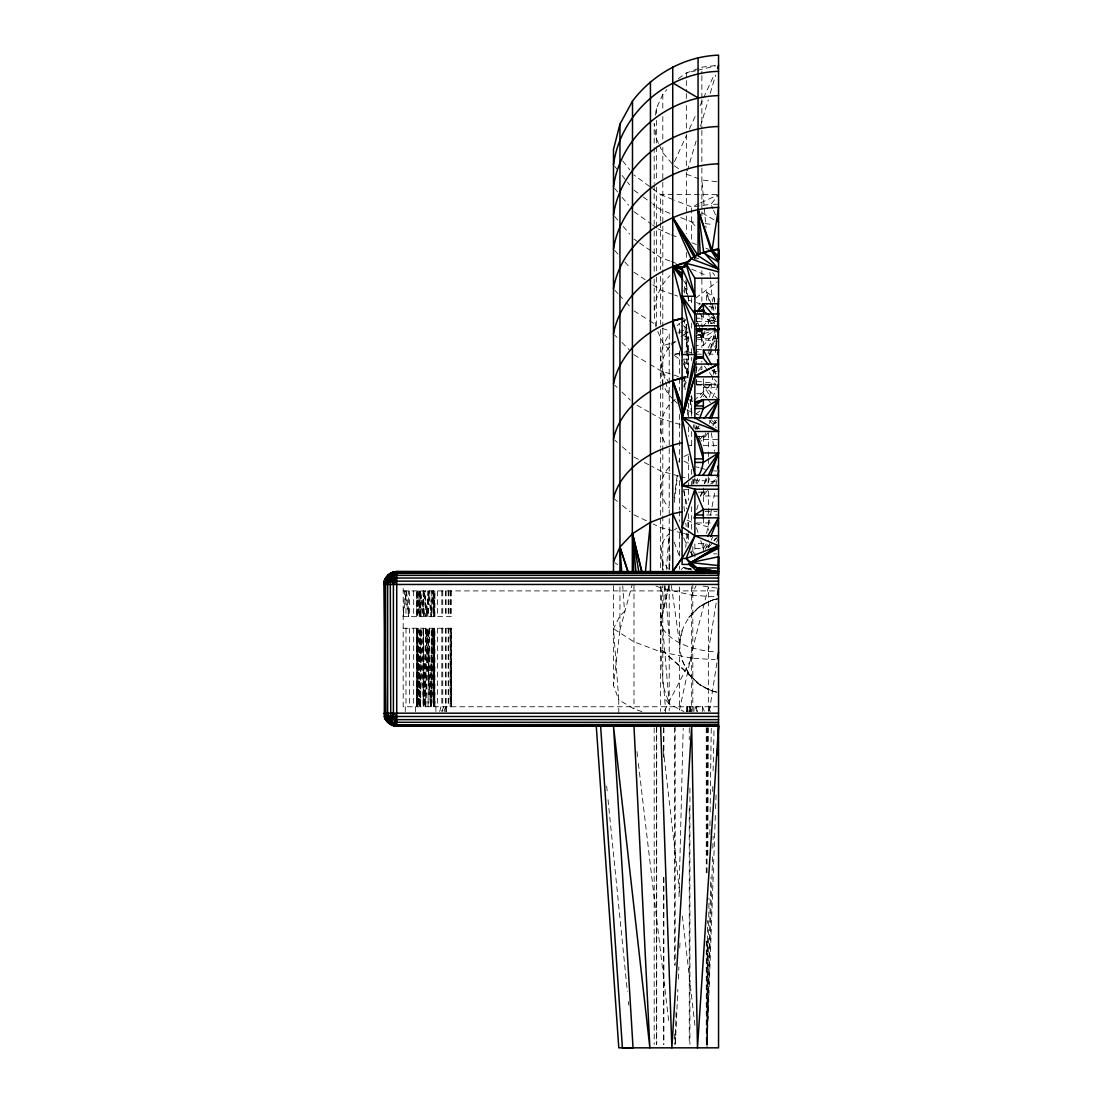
<?xml version="1.0" encoding="UTF-8"?>
<svg xmlns="http://www.w3.org/2000/svg" width="1103" height="1103" viewBox="0 0 1103 1103"><rect width="100%" height="100%" fill="white"/><g stroke="black" fill="none" stroke-linecap="round" stroke-linejoin="round"><path stroke-width="0.75" stroke-dasharray="5 3.75" d="M686.48 711.587L686.48 706.761L686.755 711.587M715.654 384.244L696.503 384.244L696.503 379.294M696.503 372.69L696.503 361.136M696.503 354.546L696.503 313.266M669.163 569.231L669.218 533.742L670.155 526.917M687.596 711.587L687.596 706.761L690.768 706.761L690.768 711.587M707.037 1047.836L707.257 941.149M707.423 855.101L707.685 727.773M430.666 706.761L425.689 628.241L425.689 706.761L429.205 628.241L431.232 706.761L434.099 628.241L433.658 706.761L426.902 628.241L423.318 706.761L421.084 628.241L418.933 706.761L419.223 628.241L420.16 706.761L423.318 628.241L424.531 706.761L428.061 628.241L430.666 706.761L432.169 628.241L434.541 706.761L434.679 628.241M433.741 706.761L434.099 628.241L434.899 706.761L434.899 628.241M715.351 815.531L707.161 1044.389L707.561 920.495M707.823 855.101L708.333 727.773M416.644 628.241L416.851 706.761L417.279 628.241L420.16 706.761L420.16 628.241L419.581 706.761L417.279 628.241L417.279 706.761M420.643 706.761L421.084 628.241M416.851 706.761L417.554 628.241L418.933 706.761M433.824 628.241L434.679 706.761L433.672 628.241L433.658 706.761L432.169 628.241L431.232 706.761L431.232 628.241M429.205 628.241L428.061 706.761L428.143 628.241M431.094 706.761L432.169 628.241M712.552 856.824L707.133 1044.389L709.008 898.132M709.849 834.461L710.056 818.964M710.139 812.084L711.256 727.773M425.689 706.761L426.902 628.241L430.294 706.761M429.205 590.905L428.061 616.66L423.318 590.905L424.49 616.66L420.16 590.905L417.279 616.66L417.775 590.905L417.775 616.66L417.279 590.905L420.16 616.66L424.49 590.905L426.902 616.66L428.061 590.905L431.232 616.66L433.658 590.905L434.099 616.66L432.169 590.905L431.232 616.66L429.205 590.905L425.689 616.66L425.689 590.905M686.397 293.15L685.901 279.955M707.12 1044.389L710.773 877.478M712.648 791.444L712.8 784.55M713.103 770.79L714.041 727.773M417.279 590.905L416.644 616.66L416.548 590.905L417.279 616.66M676.084 1011.754L675.27 1044.403L675.174 1034.076M678.979 896.615L683.198 728.201M712.8 848.221L713.145 836.184M425.689 628.241L423.318 706.761L423.318 628.241L424.338 706.761M669.604 569.41L670.059 554.382M708.291 324.075L708.416 320.27L712.221 320.863L713.751 322.876L708.291 324.075L708.609 320.297L707.381 319.194L717.915 321.621M419.223 590.905L420.16 616.66L421.084 590.905M715.599 808.651L716.081 794.877M419.223 616.66L420.16 590.905L423.318 616.66L424.49 590.905M661.883 586.713L660.642 620.244L662.806 628.669L669.218 703.811L683.929 711.587M662.503 569.948C662.806 557.346 657.402 543.379 669.218 533.742L666.295 569.41M675.339 1044.389L677.862 989.336M678.331 979.009L678.883 966.959M679.751 948.029L679.986 942.872M687.321 711.587L687.596 706.761L688.079 711.587M690.492 711.587L690.768 706.761M668.639 586.603L662.806 613.199C657.622 646.689 663.978 679.972 665.688 713.186M451.361 616.66L403.188 616.66L404.76 590.905L408.648 616.66L408.648 590.905M716.495 338.842L715.268 354.187L709.712 354.187L715.364 327.991M664.902 586.396L662.806 611.862L660.642 620.244L662.806 613.199M445.97 706.761L446.067 711.587L445.97 706.761L443.64 711.214M685.694 547.295L687.141 533.935M687.872 527.248L687.941 518.893M689.113 711.587L689.637 706.761L689.485 711.6M618.783 713.186L618.783 699.826L613.489 685.404L619.941 629.965L619.941 586.575M674.305 502.416L677.504 475.531M403.188 616.66L406.566 590.905L408.648 616.66M715.709 350.864L717.019 340.937M709.615 397.094L713.021 375.985M703.369 312.618L703.369 318.229L696.696 318.216L697.51 312.273M674.126 497.936L677.159 475.765M655.389 115.181L656.354 108.466L662.806 94.389L666.888 89.55M656.354 277.115L656.354 328.391C651.473 309.915 656.202 289.138 669.962 275.612M688.41 301.229L688.41 297.479L688.41 301.422M709.381 711.021L716.978 662.158M682.164 660.532L688.851 673.988L699.495 684.687L713.007 691.54L718.549 692.394C691.043 688.3 673.45 656.726 681.999 630.682L682.164 630.682C687.693 615.267 700.736 601.976 717.157 599.026M682.164 630.682L679.641 645.627M662.806 628.669C672.858 643.614 691.581 648.509 708.347 651.404L716.936 598.157M683.846 291.413L685.321 283.223M706.568 533.425L710.194 516.811M710.511 515.115L711.738 508.373M712.055 506.677L714.841 491.483M716.068 484.741L717.005 479.667M713.365 374.344L714.413 369.395M715.227 328.446L695.896 329.177L703.369 337.518L718.549 328.432L706.83 328.859L718.549 329.342L696.434 331.272M668.997 584.948L663.151 611.476M619.941 629.965L632.102 584.948M439.683 711.587L440.952 706.761L442.248 711.587M684.315 292.957L686.562 284.684L683.598 280.755M702.57 548.053L704.348 541.559M699.123 304.966L699.426 303.904M687.321 170.827L696.103 141.115M700.488 126.266L708.305 99.849M710.249 93.245L715.626 75.101M696.682 509.724L698.626 503.161M700.57 496.584L702.514 490.022M704.459 483.445L706.403 476.882M683.722 381.473L688.41 365.713M705.051 491.207L703.369 495.992L700.543 497.88M707.864 483.238L710.111 476.868M696.007 483.224L698.268 476.813M709.712 354.187L715.778 337.104M691.939 556.532L694.876 548.605L703.369 548.618L708.429 540.056M705.796 433.038L703.369 439.38L700.943 441.09M709.436 423.497L710.663 420.326M695.483 429.012L696.696 425.868M697.909 428.764L699.123 425.648M708.443 711.228L710.222 706.775L710.222 711.6M441.889 711.214L443.682 706.761L444.288 711.587M707.988 353.732L709.974 348.989M710.635 347.404L715.254 336.346M705.355 549.17L708.65 541.339M707.988 547.915L710.635 541.67M711.283 540.112L712.607 536.996M683.957 385.25L687.776 376.344M712.428 397.728L716.509 388.739M704.748 483.376L707.506 477.296M674.443 161.741L686.535 135.269M689.375 129.037L696.489 113.457M700.047 105.681L702.901 99.449M703.604 97.891L714.275 74.535M655.94 585.955L660.642 587.968L691.664 595.151L696.021 585.831M716.371 542.359L718.549 537.699M641.822 711.614L633.977 708.857L618.783 699.826L613.489 628.738L619.941 615.791L624.546 611.476L622.74 586.038M664.53 710.704L691.664 658.16L715.185 659.677M708.167 347.803L715.351 334.402M669.218 347.183C657.36 362.253 658.367 385.623 672.651 398.721M669.218 404.856C659.939 416.162 657.636 433.451 666.819 445.474M683.75 386.808L687.996 379.79M669.218 467.162C658.408 478.454 658.408 496.667 669.218 507.945M698.378 370.98L701.26 366.748M708.939 355.469L713.751 348.424M714.703 347.018L716.633 344.191M700.543 397.783L703.369 393.702L706.623 397.314M708.112 432.652L703.369 439.38L718.549 439.38M712.855 425.91L716.647 420.519M696.848 483.638L701.784 476.661M707.423 490.477L703.369 495.992L718.549 495.992M712.483 483.597L716.523 478.082M695.91 429.246L697.965 426.558M708.788 547.391L713.131 542.221M714.206 540.925L718.549 535.755M700.253 439.091L705.63 432.831M713.172 424.076L716.399 420.326M717.46 329.645L703.369 345.446L696.572 345.446M700.515 495.399L705.024 490.38M710.663 484.107L718.549 475.324M696.338 333.409L701.012 328.363M702.184 327.108L711.532 317.002M688.989 617.239L699.495 606.553L713.158 599.687L718.549 598.819L713.007 599.687L699.702 606.553L688.851 617.239M677.214 325.606L679.489 323.303L679.489 334.099M706.706 547.295L709.077 544.992M713.82 540.373L716.178 538.057M671.506 344.949L676.07 340.51M681.24 569.575L683.515 567.356L691.154 568.9M694.035 400.61L711.297 384.244M671.506 402.816L676.07 398.721M695.69 298.1L717.198 281.872M674.471 529.881L676.98 528.02M696.09 413.818L699.729 411.171M678.345 78.589L686.342 73.019L698.764 68.358M683.322 321.028L685.859 319.498M683.957 334.623L688.41 332.072M680.978 336.374L688.41 332.348M683.957 456.559L688.41 454.395M680.978 322.6L685.446 320.504M699.123 203.531L691.664 206.95L674.609 200.181M700.626 202.842L718.549 194.624L711.063 204.262L691.664 206.95L691.664 242.674L696.407 244.521M695.662 259.205L698.764 258.047M683.708 377.185L688.41 375.792M669.369 343.75L662.806 345.666L660.642 358.544L662.806 371.477L669.218 395.384M671.01 343.267L675.918 341.833M684.122 339.421L689.044 337.987M695.593 336.07L715.268 330.293M696.007 70.675L686.342 73.019L686.342 91.811M697.62 70.275L715.323 65.973M678.883 331.369L686.948 329.466M674.774 354.187L682.66 352.519M684.246 352.174L690.561 350.837M683.708 378.301L688.41 377.391M715.213 65.587L701.866 67.186L701.866 74.025M674.871 354.339L679.917 353.787M688.313 352.877L691.678 352.519M693.346 352.326L701.756 351.416M677.725 332.913L682.826 332.458M684.536 332.306L687.927 332.017M695.552 328.997L715.268 329.314L695.896 329.177M706.926 328.487L696.227 328.46M716.84 194.624L660.642 194.624L633.977 174.991M718.549 204.262L711.063 204.262L712.938 208.798M696.572 321.497L715.171 321.497M696.572 330.666L703.369 330.666L703.369 345.446L698.902 328.873M696.572 337.518L703.369 337.518L705.479 328.915L697.013 328.68M718.549 338.676L703.369 338.676L696.462 318.588M696.503 349.596L701.591 349.596M701.453 354.187L696.503 354.187L696.503 328.611L702.818 328.984M683.667 359.123L688.41 359.123L687.858 354.022M696.779 384.492L715.199 384.492M696.572 385.071L718.549 385.071M703.369 387.305L715.171 387.305M698.268 436.581L703.369 436.581M716.867 445.35L703.369 445.35L703.369 433.52M683.667 489.635L688.41 489.635M698.268 492.172L703.369 492.172M705.162 511.585L716.881 511.585M706.747 514.977L718.549 514.977M696.572 522.946L713.489 522.946M713.489 553.858L716.867 553.858M403.188 590.905L718.549 590.905M403.188 628.241L451.361 628.241L451.361 706.761L451.361 628.241L451.237 706.761L450.148 628.241L450.148 706.761M699.495 684.687L713.158 691.54M718.549 706.761L403.188 706.761L403.188 586.079M688.41 445.336L691.65 445.336M704.293 711.214L702.514 706.761L695.841 706.761L695.841 711.587M696.572 393.674L703.369 393.702L706.403 397.521M708.347 651.404L716.853 651.928M716.853 588.064L702.128 585.983M691.664 595.151L716.867 596.985M713.448 470.774L716.853 471.078M693.332 479.833L716.867 481.942M695.014 428.336L700.06 428.833M696.696 381.362L715.185 383.279M696.696 339.007L716.867 341.185M711.876 370.842L716.881 371.435M716.881 181.761L701.866 179.968L706.03 227.88M680.799 217.608L691.664 221.896L696.696 222.516M705.107 223.578L713.503 224.626M708.429 320.146L712.221 320.863L709.008 316.589M691.664 658.16L660.642 651.832L633.977 641.822L613.489 628.738M691.209 569.065L683.515 567.356L686.287 569.258M681.861 533.011L660.642 527.551L653.238 524.022M683.502 533.425L691.664 535.534M708.347 526.931L692.808 522.863L686.893 519.996M678.607 476L660.642 470.953L651.763 466.321M680.234 476.468L686.755 478.302M695.91 466.734L699.012 467.631M700.57 468.072L705.231 469.409M680.234 424.545L660.642 418.589L651.763 413.57M696.407 302.608L701.15 304.07M709.064 306.51L715.378 308.468M695.91 414.025L699.012 414.99M678.607 376.592L660.642 370.76L649.419 364.004M680.234 377.129L688.396 379.777M662.2 328.349L669.948 331.01M683.901 335.808L688.562 337.394M691.498 570.113L683.515 567.356L688.892 569.438M673.051 294.46L660.642 289.992L652.218 284.395M674.609 295.011L677.697 296.128M688.562 300.03L691.664 301.147M669.948 261.039L660.642 257.578L652.218 251.732M671.506 261.618L676.153 263.355M686.342 174.136L698.764 178.796M683.681 361.963L691.002 365.576M692.56 366.155L701.88 369.67L701.88 361.122M669.948 234.319L657.981 228.831M671.506 234.911L679.255 237.903M705.892 248.23L709.064 249.457M669.948 213.334L660.642 209.667L652.645 203.807M673.051 199.56L660.642 194.624L660.642 221.014M691.664 269.146L706.596 275.653M633.977 514.839L647.309 521.195M633.977 457.056L638.416 459.372M644.345 462.46L650.274 465.549M683.929 461.095L691.319 465.052M636.941 405.228L650.274 412.743M702.115 212.948L717.06 221.524M686.893 409.654L692.808 413.06M689.844 400.003L692.808 401.768M633.977 354.725L648.012 363.163M633.977 310.867L648.012 319.787M649.419 320.683L656.437 325.137M683.322 325.799L687.141 328.294M633.977 272.234L645.2 279.721M711.656 316.823L715.792 319.622M633.977 239.103L638.182 242.012M639.588 242.991L650.825 250.767M674.347 165.781L679.682 169.49M674.36 355.483L682.343 361.039M711.656 420.56L717.171 424.462M714.73 301.905L713.82 297.217L706.32 291.895L706.816 304.718M633.977 211.679L651.308 224.061M652.645 225.012L656.643 227.88M614.854 562.695L617.583 564.667M633.977 190.171L641.974 196.017M643.311 196.996L651.308 202.842M613.489 498.294L617.322 501.396M622.45 505.532L630.13 511.737M690.354 551.652L691.802 554.189L689.21 548.067M708.595 320.435L711.918 323.276M614.757 440.069L617.322 442.331M622.45 446.867L630.13 453.664M614.688 385.14L617.101 387.443M621.927 392.048L630.364 400.113M718.549 399.741L703.369 385.071L710.111 396.404M673.781 399.837L679.489 405.394M709.215 420.546L716.219 427.537M614.688 335.036L617.101 337.49M621.927 342.413L629.151 349.803M614.619 289.992L618.038 293.674M619.169 294.901L624.863 301.036M626.008 302.263L630.558 307.185M614.619 250.367L618.038 254.228M624.863 261.949L630.558 268.374M665.688 699.826L669.218 703.811L662.806 684.77L662.806 585.652M691.664 221.896L696.145 227.094M614.564 216.326L617.79 220.131M623.195 226.446L629.661 234.043M672.003 163.644L662.806 152.765L659.222 144.934M657.788 331.507L662.806 342.454L672.003 353.346M614.564 188.199L617.79 192.115M622.106 197.327L628.586 205.158M614.564 166.153L616.715 168.814M622.106 175.487L626.421 180.823M627.497 182.16L629.661 184.835M622.699 160.914L629.882 169.876M707.423 398.79L710.456 402.609M714.496 420.229L716.523 422.835M704.39 366.113L708.429 371.366M709.436 372.676L713.489 377.929M714.496 379.239L716.523 381.872M712.483 370.098L716.523 375.392M699.316 312.894L703.369 318.229M668.308 569.134L662.806 561.565L663.537 570.058M703.369 393.702L708.112 400.334M712.786 272.675L714.703 275.405M713.751 369.202L716.95 375.089M662.806 371.477L669.218 383.499L669.218 568.721M712.317 317.057L715.433 323.193M658.505 143.376L656.354 138.675L654.189 123.577L654.189 145.789M683.639 537.768L687.045 545.282M713.558 210.301L715.433 214.837M711.407 304.318L706.32 291.895L710.566 304.911M712.042 305.862L714.592 312.08M700.198 329.204L703.369 337.518L696.434 333.354L703.369 337.518L701.301 329.218M683.805 363.673L687.845 374.275M674.209 542.124L679.448 556.312M683.667 363.687L687.886 375.875M697.51 711.587L695.841 706.761L696.958 711.587M696.462 527.758L698.599 534.183M700.722 540.594L703.369 548.618M711.104 306.537L712.166 309.805M714.289 316.313L715.364 319.567M683.805 359.619L687.955 374.179M696.214 318.932L698.447 327.219M696.351 426.144L697.248 429.412M699.012 435.961L699.909 439.228M691.429 395.839L692.284 399.079M683.708 490.752L686.852 503.837M690.933 396.239L692.008 401.271M711.214 432.886L714.716 451.224M713.82 297.217L715.571 309.047M671.369 585.61L679.489 643.049M683.957 490.477L686.535 508.869M693.263 480.467L693.718 483.817M690.285 399.617L692.16 414.742M693.415 424.82L693.828 428.185M636.982 751.584L637.589 756.699M638.389 763.51L668.666 1020.592M686.562 284.684L688.189 298.968M663.193 748.303L679.655 892.079M682.399 916.041L694.945 1025.583M683.943 506.374L684.508 511.392M685.804 523.112L686.176 526.462M686.921 533.149L688.038 543.186M683.943 318.257L687.665 352.312M690.023 399.713L691.829 416.617M683.791 376.123L685.156 389.731M687.21 410.137L687.9 416.934M606.65 785.97L607.339 792.809M608.029 799.661L627.345 991.349M628.379 1001.621L628.724 1005.054M696.42 315.251L696.696 318.216M709.905 272.372L712.441 301.477M712.593 303.187L713.338 311.735M713.489 313.445L714.372 323.717M714.523 325.426L716.467 347.679M664.847 585.362L669.218 636.362M688.41 359.909L686.3 324.558L686.342 363.825M686.204 324.654L688.341 374.096M421.084 616.66L420.16 590.905L420.16 616.66M417.279 628.241L417.775 706.761L416.548 628.241L416.548 706.761M708.347 433.093L708.347 450.01M708.347 451.706L708.347 456.78M708.347 458.462L708.347 465.232M708.347 477.172L708.347 484.038M708.347 490.904L708.347 518.355M708.347 520.064L708.347 530.295M708.347 710.966L708.347 587.444L692.808 648.164L679.489 710.001L679.489 586.534M707.037 727.773L707.037 875.754M707.037 941.149L707.037 1044.389M706.265 727.787L706.265 875.768M706.265 941.149L706.265 1044.389M703.369 378.605L703.369 396.763M703.369 488.022L703.369 501.658M703.369 518.162L703.369 522.946M703.369 552.148L703.369 543.586L694.876 543.586L694.876 557.139M702.514 706.761L702.514 711.6M701.866 75.735L701.866 97.946M701.866 99.656L701.866 128.706M701.866 130.416L701.866 166.305M701.866 168.014L701.866 215.857M701.866 270.538L701.88 301.312M701.88 314.975L701.88 326.943M701.88 328.653L701.88 347.445M696.503 314.962L696.503 326.902M696.503 365.727L696.503 372.456M696.503 379.198L696.503 384.244M694.876 424.71L694.876 428.157M694.876 477.847L694.876 484.713M693.952 706.761L693.952 711.587M692.808 479.254L692.808 484.286M692.808 546.564L692.808 553.334M692.808 583.79L692.808 711.338M691.664 297.782L691.664 304.538M691.664 323.193L691.664 328.28M691.664 348.631L691.664 360.502M691.664 396.005L691.664 416.231M691.664 431.466L691.664 448.687M691.664 469.34L691.664 474.511M691.664 481.363L691.664 484.755M691.664 506.76L691.664 530.46M691.664 550.866L691.664 559.373M691.664 586.631L691.664 712.207M689.913 788.011L689.913 1044.389M689.265 727.787L689.265 739.823M689.265 808.651L689.265 1044.389M688.41 336.553L688.41 374.427M688.41 403.146L688.41 416.879M688.41 426.751L688.41 436.319M688.41 456.09L688.41 481.184M688.41 482.714L688.41 487.802M688.41 489.498L688.41 500.266M688.41 513.75L688.41 533.149M688.41 534.514L688.41 542.262M686.342 93.521L686.342 98.65M686.342 105.488L686.342 132.829M686.342 134.538L686.342 170.427M686.342 172.137L686.342 233.657M686.342 252.449L686.342 259.577M686.342 281.789L686.342 293.756M679.489 350.933L679.489 376.73M679.489 378.453L679.489 390.49M679.489 414.397L679.489 462.129M679.489 480.646L679.489 509.614M679.489 510.992L679.489 521.54M679.489 533.507L679.489 559.166M679.489 566.004L679.489 569.424M675.174 726.201L675.174 965.277M674.664 727.787L674.664 965.235M674.664 1034.076L674.664 1044.389M669.218 382.81L669.218 333.644L662.806 345.666L662.806 383.775M669.218 585.624L669.218 710.649M663.896 727.787L663.896 757.03M663.896 877.478L663.896 1044.389M663.454 727.787L663.454 757.03M663.454 877.478L663.454 1044.389M662.806 94.389L662.806 109.762M662.806 116.601L662.806 140.522M662.806 147.361L662.806 327.081M662.806 328.777L662.806 342.454M662.806 384.644L662.806 570.168M660.642 222.627L660.642 269.518M660.642 276.343L660.642 324.379M660.642 329.535L660.642 383.127M660.642 384.823L660.642 447.294M660.642 448.962L660.642 569.506M660.642 586.162L660.642 711.394M656.699 726.064L656.699 1044.389M656.478 727.787L656.478 1044.389M656.354 108.466L656.354 113.595M656.354 120.434L656.354 181.402M656.354 187.083L656.354 275.405M654.189 147.499L654.189 183.388M654.189 185.097L654.189 224.405M654.189 231.23L654.189 272.248M654.189 279.087L654.189 313.266M654.189 727.787L654.189 1044.389M633.977 585.141L633.977 708.857M613.489 585.762L613.489 685.404M451.361 590.905L451.237 616.66M450.507 590.905L450.507 616.66M450.507 628.241L450.507 706.761M450.148 590.905L450.148 616.66M448.783 590.905L448.783 616.66M448.783 628.241L448.783 706.761M448.204 590.905L448.204 616.66M448.204 628.241L448.204 706.761M446.122 590.905L446.122 616.66M446.122 628.241L446.122 711.587M445.391 590.905L445.391 616.66M445.391 628.241L445.391 706.761M442.744 590.905L442.744 616.66M442.744 628.241L442.744 706.761M441.807 590.905L441.807 616.66M441.807 628.241L441.807 706.761M437.629 590.905L437.629 616.66M437.629 628.241L437.629 706.761M435.906 706.761L435.906 711.587M434.899 616.66L434.899 590.905L434.099 616.66L434.099 590.905M433.658 590.905L433.658 616.66M433.038 590.905L433.038 616.66M433.038 628.241L433.038 706.761M431.232 590.905L431.232 616.66M428.143 590.905L428.061 616.66M423.318 590.905L423.318 616.66M423.166 590.905L423.166 616.66M423.166 628.241L423.166 706.761M418.299 590.905L418.299 616.66M418.299 628.241L418.299 706.761M415.473 706.761L415.473 711.587M413.68 590.905L413.68 616.66M413.68 628.241L413.68 706.761M409.53 590.905L409.53 616.66M409.53 628.241L409.53 706.761M405.987 590.905L405.987 616.66M405.987 628.241L405.987 706.761M405.27 706.761L405.27 711.587M679.489 458.724L679.09 462.088L679.489 458.724M688.989 673.988L699.702 684.687L660.642 648.978L688.989 673.988"/><path stroke-width="1.5" d="M696.503 359.495L696.503 356.186M632.322 572.636L632.515 101.062C652.852 74.218 684.673 56.336 718.549 55.15L718.549 1047.836L618.797 1047.836L596.268 726.064M698.061 57.563L698.061 209.46L711.063 250.519L718.549 257.068L718.687 249.871L718.549 259.715L718.687 249.871C704.541 249.926 689.72 256.103 682.081 268.498L682.081 564.446L690.864 564.446L703.094 571.575M718.549 259.715L718.632 253.538L718.549 254.972M718.301 569.051L718.549 556.739L690.933 562.571L686.176 558.49L682.081 558.49L694.876 535.755L718.549 535.755M718.549 574.801L718.549 556.739M717.501 755.307L718.549 726.05L396.722 726.05C391.055 726.022 385.76 721.996 384.327 716.495L384.327 581.143C385.788 575.669 391.069 571.657 396.722 571.575L718.549 571.575M699.743 571.547L697.675 571.575L700.667 571.602L696.972 571.202L690.933 565.88L690.933 562.571L718.549 545.682L694.876 535.755L682.081 526.903L694.876 489.222L718.549 489.222M717.543 314.341L718.549 298.279M718.549 726.064L697.482 1047.836L691.664 726.064L671.879 1047.836L660.642 726.064M717.46 326.902L718.549 313.266L717.488 318.174M645.407 572.002L650.439 522.298L672.733 513.736L682.137 511.737M694.449 518.382L694.876 514.977L703.369 509.434L718.549 509.434M717.46 337.615L718.549 329.342L717.543 317.25M396.722 571.575C389.842 571.575 384.037 577.517 384.313 584.452L385.567 713.186C385.374 719.597 389.731 726.45 396.722 726.05L396.722 571.575L588.795 571.905M385.567 713.186L385.567 584.452L386.133 580.261L388.863 574.801L390.31 573.353L396.722 572.03M717.501 658.781L718.549 652.038M717.474 594.834L718.549 588.175M718.26 570.582L718.549 568.983M685.349 266.554L685.956 263.245L718.549 271.876M717.626 476.303L718.549 471.229L717.598 466.224M684.853 266.195L685.956 263.245L694.876 296.28L682.081 296.28L694.876 354.518L682.081 417.803L694.876 475.324L682.081 485.623L694.876 489.222L703.369 509.434L703.369 518.162M717.515 354.546L718.549 349.596M632.515 101.062L619.941 124.129L613.489 149.401L613.489 572.016M613.489 164.816C620.217 113.499 667.136 72.66 718.549 71.35M613.489 186.89C620.451 135.986 667.894 96.83 718.549 95.603M613.489 215.071C620.782 164.692 668.804 127.617 718.549 126.514M694.463 311.556L694.407 310.412M613.489 249.071C621.237 199.367 669.921 164.843 718.549 163.864M613.489 288.765C621.83 239.861 671.203 208.343 718.549 207.392L712.069 250.243L718.549 257.068L711.435 250.45M717.57 68.496L718.549 65.187M694.256 517.941L695.235 514.646M694.876 476.138L694.876 431.494L718.549 431.494L682.081 417.803L694.876 364.087L718.549 364.087L694.876 376.812L682.081 417.803C697.73 431.425 710.373 455.194 698.847 475.214M613.489 333.809C620.424 296.859 653.266 269.808 688.755 261.604M613.489 383.996C620.424 350.409 650.591 326.419 682.592 318.064M710.677 475.269L718.549 452.961L703.369 452.961M718.549 725.622L393.399 725.622L386.133 717.419L387.649 713.186L387.649 584.452L389.304 577.034L393.399 572.03L718.549 572.03M717.446 332.444L718.549 329.342L717.557 322.572M613.489 438.939C620.892 406.428 651.708 386.036 682.137 377.653M718.549 716.495L396.722 716.495C387.677 719.128 377.915 712.924 390.31 724.326L391.896 720.369L387.649 713.186L389.304 720.59L394.846 719.639L718.549 719.639M696.021 310.784L694.876 312.011L695.386 310.784L694.725 310.274L694.325 311.198M711.27 418.74L718.549 399.672L703.369 399.672L694.876 401.975M688.41 564.157L690.864 564.446L686.176 558.49L694.876 535.755M699.729 417.982L703.369 408.524L718.549 399.672L709.436 418.23M392.902 572.788L396.722 573.353L393.468 574.801L387.649 584.452L385.76 578.041L388.863 574.801L396.722 573.353L718.549 573.353M613.489 498.294C621.692 467.341 652.838 449.528 682.137 442.675M717.226 331.603L718.549 328.432M710.635 536.637L718.549 517.845L694.876 517.845M717.226 526.062L718.549 522.946M718.549 575.366L396.722 575.366L393.537 580.991L393.399 584.452L393.399 713.186L396.722 716.495L392.902 724.892L390.31 724.326M613.489 561.703L619.941 547.033L632.515 533.645L650.439 522.298M717.184 387.236L718.549 384.244M708.195 475.779L718.549 452.961L703.369 462.419L694.876 462.419M396.722 575.366L390.903 574.58L385.76 578.041L384.327 581.143L384.313 584.452L718.549 584.452M689.499 261.466L690.933 258.709L718.549 269.132L703.742 252.16L702.79 253.263L711.063 250.519L718.549 262.087L703.742 252.808L698.061 209.46L712.069 250.243L718.549 248.726M707.588 536.444L718.549 517.845M394.846 719.639L390.738 717.419L393.399 713.186L393.537 716.702L396.722 722.3L718.549 722.3M672.733 66.787L672.733 571.575L681.957 557.884M672.733 571.575L682.095 558.187M702.763 475.269L718.549 452.961M694.876 310.784L697.978 310.77L703.369 303.752L718.549 303.752M704.141 418.492L718.549 399.672M697.703 310.784L703.369 303.752L713.131 315.155M385.76 578.041L384.327 581.143L389.304 577.034L394.846 578.041L718.549 578.041M703.369 408.868L703.369 399.672L694.876 405.945L703.369 405.945M718.039 568.914L718.549 567.976L696.972 567.976L690.933 565.88L688.92 564.143L690.864 564.446M697.041 571.575L701.687 571.492M696.393 571.575L696.972 567.976L690.933 562.571L718.549 546.247M704.265 310.288L701.287 310.467L703.176 310.467M718.549 565.591L690.933 562.571L718.549 546.743M393.468 574.801L394.846 578.041L390.738 580.261L386.133 580.261M690.933 562.571L718.549 548.205M718.549 364.087L694.876 375.806L682.081 417.803L718.549 417.83M387.649 575.366L388.863 574.801M694.876 403.298L703.369 399.672M686.176 558.49L718.549 545.682M696.71 571.575L698.268 571.644M717.943 321.911L717.446 315.954M682.095 302.181L672.733 266.333L687.624 262.459M682.412 354.766L672.733 320.794L682.605 318.216M672.733 320.794L682.605 318.574M682.137 378.605L672.733 380.425L682.054 416.562M396.722 722.3L390.903 723.099L387.649 722.3L384.327 716.495M718.549 724.326L392.902 724.892L396.722 725.622L598.06 726.008M387.222 577.31L389.304 577.034L393.399 584.452L396.722 581.143L718.549 581.143M647.089 571.864L650.439 571.575L650.439 81.581M396.722 725.622L463.853 725.222M685.956 263.245L694.876 278.204L718.549 278.204M697.978 310.77L701.067 310.426M694.876 311.211L703.369 311.211L708.884 314.948M718.549 313.955L694.876 313.955L682.081 296.28L694.876 325.73L718.549 325.73M708.429 364.803L703.369 358.185L703.369 350.051L718.549 350.051M682.081 354.518L694.876 354.518M694.876 356.738L703.369 356.738M694.876 358.185L703.369 358.185M694.876 376.812L718.549 376.812M694.876 408.524L703.369 408.524M694.876 458.862L703.369 458.862L694.876 431.494M694.876 475.324L718.549 475.324M682.081 485.623L718.549 485.623M694.876 514.977L703.369 514.977M388.863 722.81L385.76 719.639L384.327 713.186L718.549 713.186M385.567 719.639L390.903 723.099M682.605 279.445L672.733 266.333L683.667 266.733M716.467 571.575L718.549 571.671L696.972 567.976L697.482 571.271M682.316 276.246L672.733 266.333L684.77 267.133M682.812 273.902L672.733 266.333L684.577 267.271M389.304 720.59L387.222 720.369L384.768 716.702M681.571 269.256L672.733 266.333L682.647 267.464M716.109 571.575L696.972 567.976L705.658 571.575M701.618 310.357L703.204 310.756M672.733 266.333L681.737 268.98M396.722 724.326L393.468 722.81L388.215 717.639M694.876 417.83L718.549 431.494M672.733 82.877L698.061 97.919M696.972 254.931L718.549 269.132M711.793 250.422L718.549 257.068L711.931 250.312M691.264 259.108L672.733 217.429L698.061 255.538L698.061 209.46L700.212 254.49M394.846 578.041L396.722 581.143L390.738 580.261L390.31 584.452L390.738 717.419M694.738 258.212L672.733 217.429L696.007 257.096M672.733 217.429L695.166 257.854M703.369 350.051L711.366 364.776M390.31 573.353L391.896 577.31M682.081 268.498L694.876 296.28M672.733 513.736L682.274 534.762M384.327 713.186L386.133 717.419M717.308 219.359L718.549 222.379M682.026 405.849L672.733 380.425L682.467 409.061M621.761 572.471L619.941 547.033L627.979 571.464M717.488 326.074L718.549 329.342M619.941 547.033L628.048 572.319M633.77 572.65L632.515 533.645L641.974 571.644M672.733 444.909L682.137 484.203M635.879 571.202L632.515 533.645L641.629 571.905M384.768 580.991L385.567 584.452M632.515 533.645L638.816 572.03M717.501 359.661L718.549 371.642M600.611 726.064L622.395 1047.836L633.039 1047.85L613.489 726.064L649.874 1047.836L633.977 726.064M703.369 303.752L703.369 312.287M696.503 355.828L696.503 359.137M694.876 278.204L694.876 418.713M694.876 489.222L694.876 536.72M619.941 124.129L619.941 571.106"/></g></svg>
